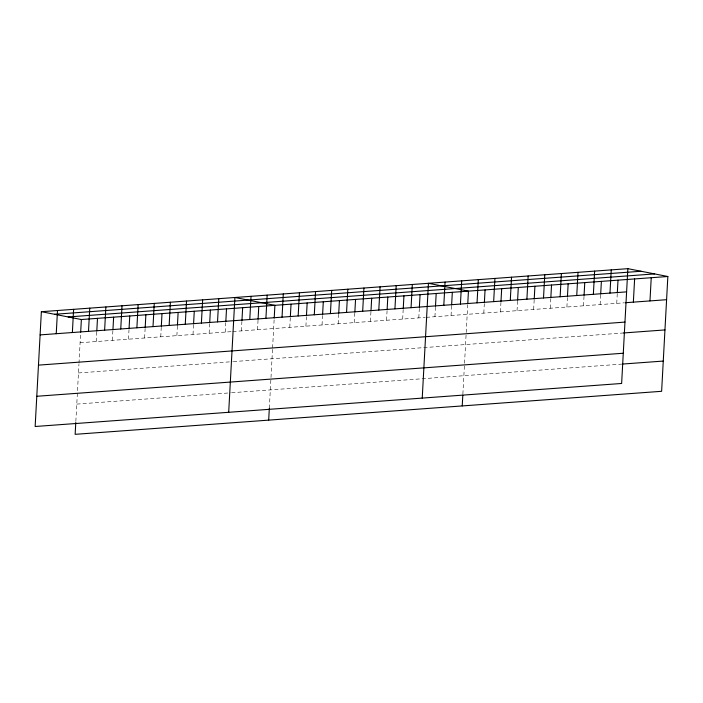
<?xml version="1.0" encoding="UTF-8"?>
<svg xmlns="http://www.w3.org/2000/svg" width="703" height="703" viewBox="0 0 703 703"><rect width="100%" height="100%" fill="white"/><g stroke="black" fill="none" stroke-linecap="round" stroke-linejoin="round"><path stroke-width="0.53" stroke-dasharray="3.52 2.64" d="M75.845 421.378L78.938 364.321M79 363.249L80.617 333.24M96.232 341.553L96.75 332.062M112.366 340.366L112.875 330.876M128.491 339.18L129.009 329.689M144.616 338.002L145.134 328.512M160.75 336.816L161.259 327.326M176.875 335.63L177.393 326.139M193.009 334.452L193.518 324.962M209.134 333.266L209.643 323.775M225.259 332.08L225.777 322.589M241.393 330.902L241.902 321.412M257.518 329.716L258.036 320.225M269.328 408.258L272.536 349.048M272.597 347.967L274.161 319.039M289.777 327.352L290.286 317.861M305.902 326.166L306.42 316.675M322.036 324.979L322.545 315.489M338.161 323.802L338.679 314.311M354.286 322.615L354.804 313.125M370.419 321.429L370.929 311.939M386.545 320.252L387.063 310.761M402.678 319.065L403.188 309.575M418.803 317.879L419.313 308.389M434.929 316.702L435.447 307.211M451.062 315.515L451.572 306.025M462.873 394.058L467.706 304.838M483.805 313.116L484.323 303.626M500.422 311.895L500.94 302.404M517.039 310.673L517.557 301.183M533.656 309.452L534.175 299.961M550.273 308.239L550.792 298.749M566.89 307.018L567.409 297.527M583.508 305.796L584.026 296.306M600.125 304.575L600.643 295.084M616.742 303.362L617.26 293.872M80.107 342.73L231.718 331.614M232.79 331.535L425.253 317.413M426.326 317.334L624.009 302.826M78.472 372.959L232.227 361.676M233.299 361.597L623.412 332.976M76.785 404.102L230.54 392.819M231.612 392.74L621.724 364.119"/><path stroke-width="1.05" d="M41.363 311.701L35.15 426.501L621.637 383.469L627.858 268.669L41.363 311.701L81.363 319.531L667.85 276.499L661.628 391.299L75.142 434.331L75.792 422.459M56.24 333.714L57.497 310.515M72.365 332.537L73.622 309.338M80.678 332.185L81.363 319.531M88.499 331.35L89.756 308.151M96.803 331.008L97.489 318.354M104.624 330.164L105.881 306.965M112.937 329.821L113.622 317.167M120.749 328.986L122.006 305.787M129.062 328.635L129.747 315.981M136.883 327.8L138.139 304.601M145.187 327.457L145.873 314.803M153.008 326.614L154.265 303.415M161.321 326.271L162.006 313.617M169.142 325.436L170.398 302.237M177.446 325.085L178.131 312.431M185.267 324.25L186.523 301.051M193.58 323.907L194.265 311.253M201.392 323.064L202.649 299.865M209.705 322.721L210.39 310.067M217.526 321.886L218.782 298.687M225.83 321.535L226.515 308.881M228.695 412.301L234.907 297.501L274.899 305.33L274.214 317.984M241.964 320.357L242.649 307.703M249.776 319.514L251.033 296.315M258.089 319.171L258.774 306.517M265.91 318.336L267.166 295.137M268.687 420.13L269.328 408.258M282.035 317.15L283.291 293.951M290.348 316.807L291.033 304.153M298.169 315.963L299.425 292.764M306.473 315.621L307.158 302.967M314.294 314.786L315.55 291.587M322.607 314.434L323.292 301.78M330.419 313.6L331.675 290.401M338.732 313.257L339.417 300.603M346.553 312.413L347.809 289.214M354.857 312.07L355.542 299.416M362.678 311.236L363.934 288.037M370.991 310.884L371.676 298.23M378.803 310.049L380.059 286.85M387.116 309.707L387.801 297.053M394.937 308.863L396.193 285.664M403.25 308.52L403.935 295.866M411.062 307.686L412.318 284.487M419.375 307.334L420.06 294.68M422.231 398.1L428.452 283.3L468.444 291.13L467.759 303.784M435.5 306.156L436.185 293.502M443.813 305.278L445.069 282.079M451.634 304.97L452.319 292.316M460.43 304.056L461.686 280.857M462.231 405.93L462.811 395.13M477.047 302.844L478.304 279.645M484.376 302.571L485.061 289.917M493.664 301.622L494.921 278.423M500.993 301.35L501.678 288.696M510.281 300.401L511.538 277.202M517.61 300.128L518.296 287.474M526.899 299.188L528.155 275.98M534.227 298.907L534.913 286.253M543.516 297.967L544.772 274.768M550.844 297.694L551.53 285.04M560.133 296.745L561.389 273.546M567.462 296.473L568.147 283.819M576.75 295.524L578.007 272.325M584.079 295.251L584.764 282.597M593.367 294.311L594.624 271.112M600.696 294.03L601.381 281.376M609.984 293.089L611.241 269.89M617.313 292.817L617.999 280.163M633.359 302.141L634.616 278.942M649.976 300.919L651.233 277.72M54.562 314.285L641.057 271.253M68.165 316.948L654.651 273.915M40.115 334.9L626.601 291.868M625.055 302.747L666.593 299.698M38.472 365.129L624.958 322.097M623.412 332.976L664.959 329.927M36.784 396.272L623.271 353.24M622.761 364.04L663.272 361.07M627.858 268.669L667.85 276.499"/></g></svg>
